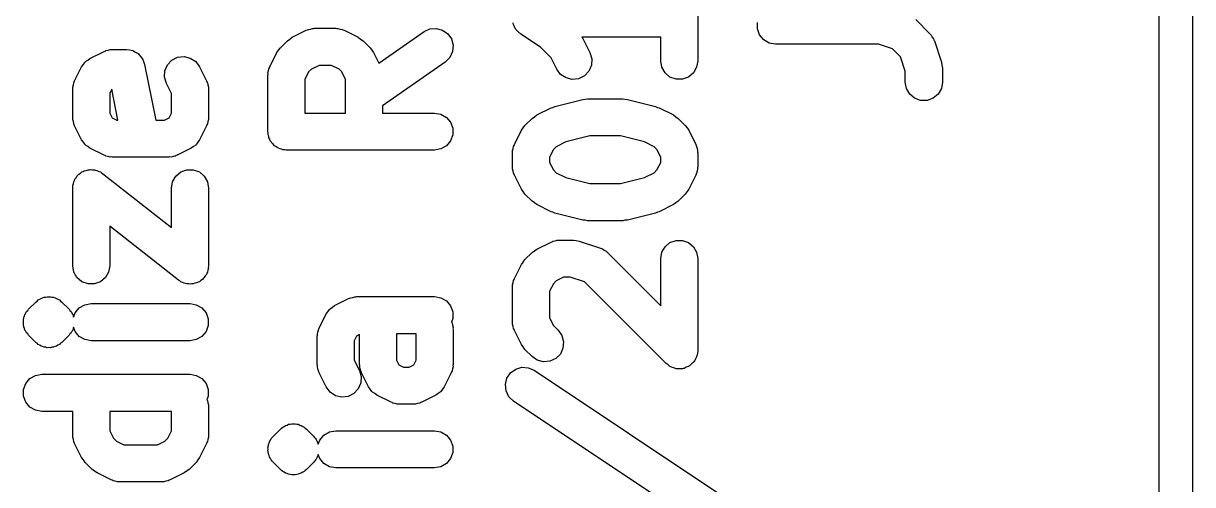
# Model space of a CAD drawing. Extents: x 51 to 137, y -158 to -25.
# Drawn here: x 128.5 to 136.51, y -61.54 to -58.38 of the extents above; entities that cross this region are included whole.
import ezdxf

# ---------------------------------------------------------------- set-up
doc = ezdxf.new("R2010")
doc.units = 0
doc.header["$MEASUREMENT"] = 0
doc.layers.add('BLACK', color=7, linetype='CONTINUOUS')

msp = doc.modelspace()

# ---------------------------------------------------------------- linework, layer by layer
at = {"layer": 'Black'}
for p, q in [((136.286, -119.911), (136.286, -28.1863)), ((136.515, -28.1813), (136.515, -119.921)), ((133.124, -58.0552), (133.124, -58.6358)), ((130.469, -58.4171), (130.483, -58.4128)), ((130.483, -58.4128), (130.491, -58.4133)), ((130.491, -58.4133), (130.498, -58.412)), ((130.498, -58.412), (130.643, -58.412)), ((130.643, -58.412), (130.65, -58.4133)), ((130.65, -58.4133), (130.658, -58.4128)), ((130.658, -58.4128), (130.672, -58.4171)), ((131.288, -58.4163), (131.332, -58.4125)), ((131.332, -58.4125), (131.374, -58.4239)), ((131.859, -58.3812), (131.858, -58.3742)), ((131.866, -58.3947), (131.859, -58.3812)), ((131.871, -58.409), (131.866, -58.3947)), ((131.875, -58.4144), (131.871, -58.409)), ((131.878, -58.4207), (131.875, -58.4144)), ((133.532, -58.4159), (133.532, -58.3718)), ((134.618, -58.3525), (134.715, -58.4492)), ((130.311, -58.4976), (130.328, -58.4859)), ((130.328, -58.4859), (130.344, -58.4738)), ((130.344, -58.4738), (130.441, -58.4254)), ((130.441, -58.4254), (130.448, -58.4233)), ((130.448, -58.4233), (130.455, -58.4197)), ((130.455, -58.4197), (130.469, -58.4171)), ((130.672, -58.4171), (130.687, -58.4197)), ((130.687, -58.4197), (130.693, -58.4233)), ((130.693, -58.4233), (130.7, -58.4254)), ((130.7, -58.4254), (130.797, -58.4738)), ((130.797, -58.4738), (130.813, -58.4859)), ((130.813, -58.4859), (130.83, -58.4976)), ((130.938, -58.6516), (131.248, -58.435)), ((131.248, -58.435), (131.288, -58.4163)), ((131.374, -58.4239), (131.41, -58.4492)), ((131.41, -58.4492), (131.436, -58.4854)), ((131.436, -58.4854), (131.447, -58.528)), ((131.889, -58.4312), (131.878, -58.4207)), ((131.899, -58.4428), (131.889, -58.4312)), ((131.905, -58.4463), (131.899, -58.4428)), ((131.91, -58.4512), (131.905, -58.4463)), ((132.045, -58.5409), (131.91, -58.4512)), ((132.87, -58.4725), (132.329, -58.4725)), ((132.329, -58.4725), (132.336, -58.4822)), ((132.336, -58.4822), (132.385, -58.579)), ((132.87, -58.6358), (132.87, -58.4725)), ((133.547, -58.4574), (133.532, -58.4159)), ((133.576, -58.4912), (133.547, -58.4574)), ((133.614, -58.5132), (133.576, -58.4912)), ((134.715, -58.4492), (134.719, -58.4552)), ((134.719, -58.4552), (134.724, -58.4601)), ((134.724, -58.4601), (134.731, -58.4732)), ((134.731, -58.4732), (134.74, -58.4853)), ((134.74, -58.4853), (134.742, -58.4924)), ((134.742, -58.4924), (134.745, -58.4989)), ((128.958, -58.6189), (129.055, -58.5706)), ((129.055, -58.5706), (129.062, -58.5685)), ((129.062, -58.5685), (129.068, -58.5648)), ((129.068, -58.5648), (129.083, -58.5622)), ((129.083, -58.5622), (129.097, -58.558)), ((129.097, -58.558), (129.105, -58.5584)), ((129.105, -58.5584), (129.112, -58.5572)), ((129.112, -58.5572), (129.209, -58.5572)), ((129.209, -58.5572), (129.229, -58.5607)), ((129.229, -58.5607), (129.249, -58.5639)), ((129.249, -58.5639), (129.251, -58.5646)), ((129.251, -58.5646), (129.252, -58.5648)), ((129.252, -58.5648), (129.27, -58.5751)), ((130.239, -58.579), (130.251, -58.5627)), ((130.251, -58.5627), (130.263, -58.546)), ((130.263, -58.546), (130.311, -58.4976)), ((130.83, -58.4976), (130.878, -58.546)), ((130.878, -58.546), (130.89, -58.5627)), ((130.89, -58.5627), (130.902, -58.579)), ((131.443, -58.5719), (131.424, -58.6119)), ((131.447, -58.528), (131.443, -58.5719)), ((132.118, -58.6142), (132.045, -58.5409)), ((133.657, -58.5209), (133.614, -58.5132)), ((134.362, -58.5209), (133.657, -58.5209)), ((134.459, -58.5533), (134.362, -58.5209)), ((134.514, -58.6076), (134.459, -58.5533)), ((134.745, -58.4989), (134.794, -58.644)), ((128.913, -58.6608), (128.923, -58.6452)), ((128.923, -58.6452), (128.926, -58.6431)), ((128.926, -58.6431), (128.928, -58.6403)), ((128.928, -58.6403), (128.943, -58.63)), ((128.943, -58.63), (128.958, -58.6189)), ((129.27, -58.5751), (129.288, -58.585)), ((129.288, -58.585), (129.289, -58.5861)), ((129.289, -58.5861), (129.29, -58.5869)), ((129.29, -58.5869), (129.303, -58.6027)), ((129.303, -58.6027), (129.317, -58.6182)), ((129.317, -58.6182), (129.318, -58.6195)), ((129.318, -58.6195), (129.319, -58.6207)), ((129.319, -58.6207), (129.326, -58.64)), ((129.326, -58.64), (129.333, -58.6593)), ((129.49, -58.6626), (129.52, -58.6305)), ((129.52, -58.6305), (129.559, -58.6108)), ((129.559, -58.6108), (129.603, -58.6058)), ((129.603, -58.6058), (129.646, -58.616)), ((129.646, -58.616), (129.683, -58.6403)), ((129.683, -58.6403), (129.709, -58.6757)), ((130.191, -58.6757), (130.239, -58.579)), ((130.902, -58.579), (130.938, -58.6516)), ((131.393, -58.6431), (130.964, -58.9438)), ((131.424, -58.6119), (131.393, -58.6431)), ((132.158, -58.6926), (132.118, -58.6142)), ((132.385, -58.579), (132.397, -58.6213)), ((132.397, -58.6213), (132.395, -58.6653)), ((132.877, -58.6792), (132.87, -58.6358)), ((133.124, -58.6358), (133.116, -58.6792)), ((134.546, -58.7048), (134.514, -58.6076)), ((134.794, -58.644), (134.797, -58.6641)), ((128.853, -58.7725), (128.901, -58.6757)), ((128.901, -58.6757), (128.913, -58.6608)), ((129.333, -58.6593), (129.409, -59.041)), ((129.469, -58.7471), (129.472, -58.703)), ((129.472, -58.703), (129.49, -58.6626)), ((129.709, -58.6757), (129.758, -58.7725)), ((130.177, -58.7325), (130.179, -58.7253)), ((130.177, -59.1196), (130.177, -58.7325)), ((130.178, -58.718), (130.182, -58.7038)), ((130.179, -58.7253), (130.178, -58.718)), ((130.182, -58.7038), (130.185, -58.6891)), ((130.185, -58.6891), (130.189, -58.6828)), ((130.189, -58.6828), (130.191, -58.6757)), ((130.457, -58.711), (130.431, -58.7625)), ((130.476, -58.6918), (130.457, -58.711)), ((130.528, -58.666), (130.476, -58.6918)), ((130.613, -58.666), (130.528, -58.666)), ((130.665, -58.6918), (130.613, -58.666)), ((130.684, -58.711), (130.665, -58.6918)), ((130.71, -58.7625), (130.684, -58.711)), ((132.184, -58.728), (132.158, -58.6926)), ((132.221, -58.7523), (132.184, -58.728)), ((132.377, -58.7058), (132.347, -58.7378)), ((132.395, -58.6653), (132.377, -58.7058)), ((132.9, -58.7174), (132.877, -58.6792)), ((132.933, -58.7458), (132.9, -58.7174)), ((133.094, -58.7174), (133.06, -58.7458)), ((133.116, -58.6792), (133.094, -58.7174)), ((134.546, -58.7809), (134.546, -58.7048)), ((134.797, -58.6641), (134.8, -58.6842)), ((134.8, -58.6842), (134.8, -58.7809)), ((128.841, -58.8148), (128.845, -58.8005)), ((128.841, -58.8221), (128.841, -58.8148)), ((128.845, -58.8005), (128.847, -58.7859)), ((128.847, -58.7859), (128.851, -58.7795)), ((128.851, -58.7795), (128.853, -58.7725)), ((129.482, -58.7893), (129.469, -58.7471)), ((129.517, -58.8593), (129.482, -58.7893)), ((129.758, -58.7725), (129.76, -58.7795)), ((129.76, -58.7795), (129.763, -58.7859)), ((129.763, -58.7859), (129.766, -58.8005)), ((129.766, -58.8005), (129.77, -58.8148)), ((129.77, -58.8148), (129.77, -58.8221)), ((130.431, -58.7625), (130.431, -58.9926)), ((130.71, -58.9926), (130.71, -58.7625)), ((132.263, -58.7625), (132.221, -58.7523)), ((132.307, -58.7575), (132.263, -58.7625)), ((132.347, -58.7378), (132.307, -58.7575)), ((132.975, -58.7608), (132.933, -58.7458)), ((133.019, -58.7608), (132.975, -58.7608)), ((133.06, -58.7458), (133.019, -58.7608)), ((134.554, -58.8244), (134.546, -58.7809)), ((134.8, -58.7809), (134.793, -58.8244)), ((128.84, -58.8293), (128.841, -58.8221)), ((128.84, -59.0228), (128.84, -58.8293)), ((129.108, -58.8301), (129.094, -58.8593)), ((129.094, -58.8593), (129.094, -58.9928)), ((129.15, -59.041), (129.108, -58.8301)), ((129.517, -58.9928), (129.517, -58.8593)), ((129.77, -58.8221), (129.771, -58.8293)), ((129.771, -58.8293), (129.771, -59.0228)), ((134.576, -58.8626), (134.554, -58.8244)), ((134.61, -58.8909), (134.576, -58.8626)), ((134.651, -58.906), (134.61, -58.8909)), ((134.737, -58.8909), (134.695, -58.906)), ((134.771, -58.8626), (134.737, -58.8909)), ((134.793, -58.8244), (134.771, -58.8626)), ((130.964, -58.9438), (130.964, -58.9926)), ((132.021, -59.006), (132.118, -58.9576)), ((132.118, -58.9576), (132.131, -58.9537)), ((132.131, -58.9537), (132.144, -58.948)), ((132.144, -58.948), (132.337, -58.8996)), ((132.337, -58.8996), (132.353, -58.8985)), ((132.353, -58.8985), (132.368, -58.8958)), ((132.368, -58.8958), (132.61, -58.8958)), ((132.61, -58.8958), (132.625, -58.8985)), ((132.625, -58.8985), (132.641, -58.8996)), ((132.641, -58.8996), (132.834, -58.948)), ((132.834, -58.948), (132.847, -58.9537)), ((132.847, -58.9537), (132.86, -58.9576)), ((132.86, -58.9576), (132.957, -59.006)), ((134.695, -58.906), (134.651, -58.906)), ((128.841, -59.03), (128.84, -59.0228)), ((128.841, -59.0373), (128.841, -59.03)), ((128.845, -59.0516), (128.841, -59.0373)), ((128.847, -59.0663), (128.845, -59.0516)), ((129.094, -58.9928), (129.11, -59.0249)), ((129.11, -59.0249), (129.142, -59.041)), ((129.142, -59.041), (129.15, -59.041)), ((129.409, -59.041), (129.469, -59.041)), ((129.469, -59.041), (129.501, -59.0249)), ((129.501, -59.0249), (129.517, -58.9928)), ((129.766, -59.0516), (129.763, -59.0663)), ((129.77, -59.0373), (129.766, -59.0516)), ((129.771, -59.0228), (129.77, -59.03)), ((129.77, -59.03), (129.77, -59.0373)), ((130.431, -58.9926), (130.71, -58.9926)), ((130.964, -58.9926), (131.32, -58.9926)), ((131.32, -58.9926), (131.364, -59.0002)), ((131.364, -59.0002), (131.402, -59.0223)), ((131.402, -59.0223), (131.43, -59.0561)), ((131.939, -59.0782), (131.988, -59.0298)), ((131.988, -59.0298), (132.004, -59.0181)), ((132.004, -59.0181), (132.021, -59.006)), ((132.957, -59.006), (132.973, -59.0181)), ((132.973, -59.0181), (132.99, -59.0298)), ((132.99, -59.0298), (133.038, -59.0782)), ((128.851, -59.0726), (128.847, -59.0663)), ((128.853, -59.0796), (128.851, -59.0726)), ((128.901, -59.1764), (128.853, -59.0796)), ((129.758, -59.0796), (129.709, -59.1764)), ((129.76, -59.0726), (129.758, -59.0796)), ((129.763, -59.0663), (129.76, -59.0726)), ((130.179, -59.1305), (130.177, -59.1196)), ((130.179, -59.1416), (130.179, -59.1305)), ((131.43, -59.0561), (131.445, -59.0975)), ((131.445, -59.0975), (131.445, -59.1416)), ((131.867, -59.2079), (131.916, -59.1112)), ((131.916, -59.1112), (131.928, -59.0948)), ((131.928, -59.0948), (131.939, -59.0782)), ((133.038, -59.0782), (133.05, -59.0948)), ((133.05, -59.0948), (133.062, -59.1112)), ((133.062, -59.1112), (133.11, -59.2079)), ((128.913, -59.1913), (128.901, -59.1764)), ((128.923, -59.2069), (128.913, -59.1913)), ((128.926, -59.209), (128.923, -59.2069)), ((128.928, -59.2118), (128.926, -59.209)), ((128.943, -59.2221), (128.928, -59.2118)), ((129.683, -59.2118), (129.667, -59.2221)), ((129.685, -59.209), (129.683, -59.2118)), ((129.688, -59.2069), (129.685, -59.209)), ((129.698, -59.1913), (129.688, -59.2069)), ((129.709, -59.1764), (129.698, -59.1913)), ((130.183, -59.1521), (130.179, -59.1416)), ((130.185, -59.163), (130.183, -59.1521)), ((130.191, -59.1726), (130.185, -59.163)), ((130.194, -59.1831), (130.191, -59.1726)), ((130.202, -59.1916), (130.194, -59.1831)), ((130.207, -59.2012), (130.202, -59.1916)), ((130.216, -59.2084), (130.207, -59.2012)), ((130.223, -59.2169), (130.216, -59.2084)), ((131.43, -59.1831), (131.402, -59.2169)), ((131.445, -59.1416), (131.43, -59.1831)), ((131.861, -59.2213), (131.865, -59.215)), ((131.865, -59.215), (131.867, -59.2079)), ((132.219, -59.191), (132.153, -59.224)), ((132.384, -59.1498), (132.219, -59.191)), ((132.594, -59.1498), (132.384, -59.1498)), ((132.759, -59.191), (132.594, -59.1498)), ((132.825, -59.224), (132.759, -59.191)), ((133.11, -59.2079), (133.112, -59.215)), ((133.112, -59.215), (133.116, -59.2213)), ((128.958, -59.2332), (128.943, -59.2221)), ((129.055, -59.2816), (128.958, -59.2332)), ((129.062, -59.2836), (129.055, -59.2816)), ((129.068, -59.2873), (129.062, -59.2836)), ((129.083, -59.2899), (129.068, -59.2873)), ((129.097, -59.2941), (129.083, -59.2899)), ((129.105, -59.2937), (129.097, -59.2941)), ((129.112, -59.295), (129.105, -59.2937)), ((129.499, -59.295), (129.112, -59.295)), ((129.506, -59.2937), (129.499, -59.295)), ((129.513, -59.2941), (129.506, -59.2937)), ((129.528, -59.2899), (129.513, -59.2941)), ((129.542, -59.2873), (129.528, -59.2899)), ((129.549, -59.2836), (129.542, -59.2873)), ((129.556, -59.2816), (129.549, -59.2836)), ((129.652, -59.2332), (129.556, -59.2816)), ((129.667, -59.2221), (129.652, -59.2332)), ((130.232, -59.2224), (130.223, -59.2169)), ((130.241, -59.2296), (130.232, -59.2224)), ((130.251, -59.2334), (130.241, -59.2296)), ((130.261, -59.2389), (130.251, -59.2334)), ((130.272, -59.2409), (130.261, -59.2389)), ((130.282, -59.2447), (130.272, -59.2409)), ((130.293, -59.2447), (130.282, -59.2447)), ((130.304, -59.2466), (130.293, -59.2447)), ((131.32, -59.2466), (130.304, -59.2466)), ((131.364, -59.2389), (131.32, -59.2466)), ((131.402, -59.2169), (131.364, -59.2389)), ((131.854, -59.2647), (131.855, -59.2575)), ((131.854, -59.3615), (131.854, -59.2647)), ((131.855, -59.2502), (131.859, -59.236)), ((131.855, -59.2575), (131.855, -59.2502)), ((131.859, -59.236), (131.861, -59.2213)), ((132.134, -59.2432), (132.108, -59.2947)), ((132.108, -59.2947), (132.108, -59.3315)), ((132.153, -59.224), (132.134, -59.2432)), ((132.844, -59.2432), (132.825, -59.224)), ((132.87, -59.2947), (132.844, -59.2432)), ((132.87, -59.3315), (132.87, -59.2947)), ((133.116, -59.2213), (133.119, -59.236)), ((133.119, -59.236), (133.123, -59.2502)), ((133.123, -59.2502), (133.123, -59.2575)), ((133.123, -59.2575), (133.124, -59.2647)), ((133.124, -59.2647), (133.124, -59.3615)), ((131.855, -59.3687), (131.854, -59.3615)), ((131.855, -59.376), (131.855, -59.3687)), ((131.859, -59.3903), (131.855, -59.376)), ((132.108, -59.3315), (132.134, -59.383)), ((132.844, -59.383), (132.87, -59.3315)), ((133.123, -59.376), (133.119, -59.3903)), ((133.124, -59.3615), (133.123, -59.3687)), ((133.123, -59.3687), (133.123, -59.376)), ((128.847, -59.4632), (128.852, -59.4553)), ((128.852, -59.4553), (128.855, -59.4467)), ((128.855, -59.4467), (128.863, -59.4364)), ((128.863, -59.4364), (128.869, -59.425)), ((128.869, -59.425), (128.876, -59.4192)), ((128.876, -59.4192), (128.882, -59.412)), ((128.882, -59.412), (128.893, -59.4051)), ((128.893, -59.4051), (128.903, -59.3966)), ((128.903, -59.3966), (128.912, -59.3935)), ((128.912, -59.3935), (128.919, -59.3888)), ((128.919, -59.3888), (128.932, -59.3861)), ((128.932, -59.3861), (128.945, -59.3816)), ((128.945, -59.3816), (128.954, -59.3816)), ((128.954, -59.3816), (128.963, -59.3797)), ((128.963, -59.3797), (128.976, -59.3816)), ((128.976, -59.3816), (128.989, -59.3816)), ((128.989, -59.3816), (128.997, -59.3847)), ((128.997, -59.3847), (129.006, -59.386)), ((129.006, -59.386), (129.018, -59.3922)), ((129.018, -59.3922), (129.03, -59.3966)), ((129.03, -59.3966), (129.037, -59.4025)), ((129.037, -59.4025), (129.045, -59.4068)), ((129.045, -59.4068), (129.517, -59.7775)), ((129.525, -59.4632), (129.547, -59.425)), ((129.547, -59.425), (129.581, -59.3966)), ((129.581, -59.3966), (129.622, -59.3816)), ((129.622, -59.3816), (129.666, -59.3816)), ((129.666, -59.3816), (129.708, -59.3966)), ((129.708, -59.3966), (129.741, -59.425)), ((129.741, -59.425), (129.763, -59.4632)), ((131.861, -59.4049), (131.859, -59.3903)), ((131.865, -59.4113), (131.861, -59.4049)), ((131.867, -59.4183), (131.865, -59.4113)), ((131.916, -59.515), (131.867, -59.4183)), ((132.134, -59.383), (132.153, -59.4023)), ((132.153, -59.4023), (132.219, -59.4352)), ((132.219, -59.4352), (132.384, -59.4764)), ((132.594, -59.4764), (132.759, -59.4352)), ((132.759, -59.4352), (132.825, -59.4023)), ((132.825, -59.4023), (132.844, -59.383)), ((133.11, -59.4183), (133.062, -59.515)), ((133.112, -59.4113), (133.11, -59.4183)), ((133.116, -59.4049), (133.112, -59.4113)), ((133.119, -59.3903), (133.116, -59.4049)), ((128.84, -59.5066), (128.841, -59.4977)), ((128.84, -60.0388), (128.84, -59.5066)), ((128.841, -59.4886), (128.845, -59.4761)), ((128.841, -59.4977), (128.841, -59.4886)), ((128.845, -59.4761), (128.847, -59.4632)), ((129.517, -59.5066), (129.525, -59.4632)), ((129.517, -59.7775), (129.517, -59.5066)), ((129.763, -59.4632), (129.771, -59.5066)), ((129.771, -59.5066), (129.771, -60.0388)), ((131.928, -59.5314), (131.916, -59.515)), ((131.939, -59.5481), (131.928, -59.5314)), ((132.384, -59.4764), (132.594, -59.4764)), ((133.05, -59.5314), (133.038, -59.5481)), ((133.062, -59.515), (133.05, -59.5314)), ((131.988, -59.5964), (131.939, -59.5481)), ((132.004, -59.6081), (131.988, -59.5964)), ((132.021, -59.6202), (132.004, -59.6081)), ((132.973, -59.6081), (132.957, -59.6202)), ((132.99, -59.5964), (132.973, -59.6081)), ((133.038, -59.5481), (132.99, -59.5964)), ((132.118, -59.6686), (132.021, -59.6202)), ((132.131, -59.6726), (132.118, -59.6686)), ((132.144, -59.6782), (132.131, -59.6726)), ((132.337, -59.7266), (132.144, -59.6782)), ((132.834, -59.6782), (132.641, -59.7266)), ((132.847, -59.6726), (132.834, -59.6782)), ((132.86, -59.6686), (132.847, -59.6726)), ((132.957, -59.6202), (132.86, -59.6686)), ((129.566, -60.1387), (129.094, -59.7679)), ((129.094, -59.7679), (129.094, -60.0388)), ((132.353, -59.7277), (132.337, -59.7266)), ((132.368, -59.7304), (132.353, -59.7277)), ((132.61, -59.7304), (132.368, -59.7304)), ((132.625, -59.7277), (132.61, -59.7304)), ((132.641, -59.7266), (132.625, -59.7277)), ((132.004, -59.9373), (132.021, -59.9252)), ((132.021, -59.9252), (132.118, -59.8769)), ((132.118, -59.8769), (132.125, -59.8748)), ((132.125, -59.8748), (132.131, -59.8711)), ((132.131, -59.8711), (132.146, -59.8685)), ((132.146, -59.8685), (132.16, -59.8643)), ((132.16, -59.8643), (132.167, -59.8647)), ((132.167, -59.8647), (132.174, -59.8634)), ((132.174, -59.8634), (132.271, -59.8634)), ((132.271, -59.8634), (132.291, -59.867)), ((132.291, -59.867), (132.311, -59.87)), ((132.311, -59.87), (132.456, -59.9183)), ((132.456, -59.9183), (132.463, -59.9218)), ((132.463, -59.9218), (132.47, -59.9237)), ((132.47, -59.9237), (132.482, -59.9323)), ((132.482, -59.9323), (132.495, -59.9393)), ((132.877, -59.947), (132.9, -59.9088)), ((132.9, -59.9088), (132.933, -59.8805)), ((132.933, -59.8805), (132.975, -59.8654)), ((132.975, -59.8654), (133.019, -59.8654)), ((133.019, -59.8654), (133.06, -59.8805)), ((133.06, -59.8805), (133.094, -59.9088)), ((133.094, -59.9088), (133.116, -59.947)), ((131.916, -60.0304), (131.928, -60.0141)), ((131.928, -60.0141), (131.939, -59.9974)), ((131.939, -59.9974), (131.988, -59.949)), ((131.988, -59.949), (132.004, -59.9373)), ((132.495, -59.9393), (132.5, -59.9448)), ((132.5, -59.9448), (132.506, -59.949)), ((132.506, -59.949), (132.87, -60.3128)), ((132.87, -59.9904), (132.877, -59.947)), ((132.87, -60.3128), (132.87, -59.9904)), ((133.116, -59.947), (133.124, -59.9904)), ((133.124, -59.9904), (133.124, -60.6194)), ((128.847, -60.0823), (128.84, -60.0388)), ((128.869, -60.1205), (128.847, -60.0823)), ((129.086, -60.0823), (129.064, -60.1205)), ((129.094, -60.0388), (129.086, -60.0823)), ((129.759, -60.0901), (129.756, -60.0988)), ((129.763, -60.0823), (129.759, -60.0901)), ((129.766, -60.0693), (129.763, -60.0823)), ((129.77, -60.0568), (129.766, -60.0693)), ((129.771, -60.0388), (129.769, -60.0478)), ((129.769, -60.0478), (129.77, -60.0568)), ((131.867, -60.1272), (131.916, -60.0304)), ((128.903, -60.1488), (128.869, -60.1205)), ((128.945, -60.1639), (128.903, -60.1488)), ((128.989, -60.1639), (128.945, -60.1639)), ((129.03, -60.1488), (128.989, -60.1639)), ((129.064, -60.1205), (129.03, -60.1488)), ((129.574, -60.143), (129.566, -60.1387)), ((129.581, -60.1488), (129.574, -60.143)), ((129.593, -60.1533), (129.581, -60.1488)), ((129.604, -60.1595), (129.593, -60.1533)), ((129.613, -60.1608), (129.604, -60.1595)), ((129.622, -60.1639), (129.613, -60.1608)), ((129.635, -60.1639), (129.622, -60.1639)), ((129.648, -60.1658), (129.635, -60.1639)), ((129.657, -60.1639), (129.648, -60.1658)), ((129.666, -60.1639), (129.657, -60.1639)), ((129.678, -60.1594), (129.666, -60.1639)), ((129.691, -60.1567), (129.678, -60.1594)), ((129.699, -60.1519), (129.691, -60.1567)), ((129.708, -60.1488), (129.699, -60.1519)), ((129.718, -60.1404), (129.708, -60.1488)), ((129.729, -60.1334), (129.718, -60.1404)), ((129.734, -60.1263), (129.729, -60.1334)), ((129.741, -60.1205), (129.734, -60.1263)), ((129.748, -60.1091), (129.741, -60.1205)), ((129.756, -60.0988), (129.748, -60.1091)), ((131.854, -60.184), (131.855, -60.1768)), ((131.855, -60.1694), (131.859, -60.1552)), ((131.855, -60.1768), (131.855, -60.1694)), ((131.859, -60.1552), (131.861, -60.1405)), ((131.861, -60.1405), (131.865, -60.1342)), ((131.865, -60.1342), (131.867, -60.1272)), ((132.134, -60.1624), (132.108, -60.2139)), ((132.153, -60.1432), (132.134, -60.1624)), ((132.204, -60.1174), (132.153, -60.1432)), ((132.25, -60.1174), (132.204, -60.1174)), ((132.348, -60.1498), (132.25, -60.1174)), ((132.907, -60.7092), (132.348, -60.1498)), ((128.633, -60.2595), (128.644, -60.2548)), ((128.644, -60.2548), (128.655, -60.2539)), ((128.655, -60.2539), (128.665, -60.251)), ((128.665, -60.251), (128.676, -60.2519)), ((128.676, -60.2519), (128.687, -60.251)), ((128.687, -60.251), (128.698, -60.2539)), ((128.698, -60.2539), (128.709, -60.2548)), ((128.709, -60.2548), (128.719, -60.2595)), ((130.745, -60.2582), (130.759, -60.2556)), ((130.759, -60.2556), (130.774, -60.2513)), ((130.774, -60.2513), (130.781, -60.2518)), ((130.781, -60.2518), (130.788, -60.2505)), ((130.788, -60.2505), (131.32, -60.2505)), ((131.32, -60.2505), (131.364, -60.2582)), ((131.854, -60.4259), (131.854, -60.184)), ((132.108, -60.2139), (132.108, -60.3959)), ((128.532, -60.3452), (128.538, -60.3361)), ((128.538, -60.3361), (128.587, -60.2877)), ((128.587, -60.2877), (128.596, -60.2813)), ((128.596, -60.2813), (128.604, -60.2735)), ((128.604, -60.2735), (128.614, -60.2688)), ((128.614, -60.2688), (128.623, -60.2624)), ((128.623, -60.2624), (128.633, -60.2595)), ((128.719, -60.2595), (128.73, -60.2624)), ((128.73, -60.2624), (128.739, -60.2688)), ((128.739, -60.2688), (128.749, -60.2735)), ((128.749, -60.2735), (128.757, -60.2813)), ((128.757, -60.2813), (128.766, -60.2877)), ((128.766, -60.2877), (128.815, -60.3361)), ((128.815, -60.3361), (128.821, -60.3452)), ((128.857, -60.3624), (128.885, -60.3286)), ((128.885, -60.3286), (128.923, -60.3065)), ((128.923, -60.3065), (128.967, -60.2989)), ((128.967, -60.2989), (129.644, -60.2989)), ((129.644, -60.2989), (129.687, -60.3065)), ((129.687, -60.3065), (129.726, -60.3286)), ((129.726, -60.3286), (129.754, -60.3624)), ((130.599, -60.3386), (130.602, -60.3365)), ((130.602, -60.3365), (130.604, -60.3337)), ((130.604, -60.3337), (130.62, -60.3234)), ((130.62, -60.3234), (130.635, -60.3123)), ((130.635, -60.3123), (130.731, -60.2639)), ((130.731, -60.2639), (130.738, -60.2618)), ((130.738, -60.2618), (130.745, -60.2582)), ((131.364, -60.2582), (131.402, -60.2802)), ((131.402, -60.2802), (131.43, -60.314)), ((131.43, -60.314), (131.445, -60.3554)), ((128.502, -60.4148), (128.503, -60.4094)), ((128.502, -60.4259), (128.502, -60.4148)), ((128.503, -60.4038), (128.505, -60.3986)), ((128.503, -60.4094), (128.503, -60.4038)), ((128.505, -60.393), (128.51, -60.3829)), ((128.505, -60.3986), (128.505, -60.393)), ((128.51, -60.3829), (128.513, -60.3722)), ((128.513, -60.3722), (128.516, -60.3676)), ((128.516, -60.3676), (128.518, -60.3624)), ((128.518, -60.3624), (128.522, -60.3581)), ((128.522, -60.3581), (128.524, -60.353)), ((128.524, -60.353), (128.532, -60.3452)), ((128.821, -60.3452), (128.829, -60.353)), ((128.829, -60.353), (128.831, -60.3581)), ((128.831, -60.3581), (128.835, -60.3624)), ((128.835, -60.3624), (128.837, -60.3676)), ((128.837, -60.3676), (128.84, -60.3722)), ((128.84, -60.3722), (128.843, -60.3829)), ((128.843, -60.3829), (128.846, -60.3907)), ((128.846, -60.3907), (128.857, -60.3624)), ((129.754, -60.3624), (129.769, -60.4038)), ((129.769, -60.4038), (129.769, -60.4479)), ((130.529, -60.4658), (130.578, -60.3691)), ((130.578, -60.3691), (130.589, -60.3541)), ((130.589, -60.3541), (130.599, -60.3386)), ((131.445, -60.3995), (131.436, -60.4248)), ((131.445, -60.3554), (131.445, -60.3995)), ((132.108, -60.3959), (132.134, -60.4474)), ((128.502, -60.4369), (128.502, -60.4259)), ((128.503, -60.4423), (128.502, -60.4369)), ((128.503, -60.4479), (128.503, -60.4423)), ((128.505, -60.4532), (128.503, -60.4479)), ((128.505, -60.4587), (128.505, -60.4532)), ((128.51, -60.4688), (128.505, -60.4587)), ((128.513, -60.4795), (128.51, -60.4688)), ((128.516, -60.4841), (128.513, -60.4795)), ((128.518, -60.4894), (128.516, -60.4841)), ((128.522, -60.4937), (128.518, -60.4894)), ((128.524, -60.4987), (128.522, -60.4937)), ((128.831, -60.4937), (128.829, -60.4987)), ((128.835, -60.4894), (128.831, -60.4937)), ((128.837, -60.4841), (128.835, -60.4894)), ((128.84, -60.4795), (128.837, -60.4841)), ((128.843, -60.4688), (128.84, -60.4795)), ((128.846, -60.461), (128.843, -60.4688)), ((128.857, -60.4894), (128.846, -60.461)), ((128.885, -60.5232), (128.857, -60.4894)), ((129.754, -60.4894), (129.726, -60.5232)), ((129.769, -60.4479), (129.754, -60.4894)), ((130.517, -60.5081), (130.521, -60.4939)), ((130.521, -60.4939), (130.524, -60.4792)), ((130.524, -60.4792), (130.527, -60.4729)), ((130.527, -60.4729), (130.529, -60.4658)), ((131.436, -60.4248), (131.44, -60.4308)), ((131.44, -60.4308), (131.442, -60.4455)), ((131.442, -60.4455), (131.447, -60.4597)), ((131.447, -60.4597), (131.446, -60.467)), ((131.446, -60.467), (131.447, -60.4743)), ((131.447, -60.4743), (131.447, -60.7162)), ((131.855, -60.4331), (131.854, -60.4259)), ((131.855, -60.4404), (131.855, -60.4331)), ((131.859, -60.4547), (131.855, -60.4404)), ((131.861, -60.4693), (131.859, -60.4547)), ((131.865, -60.4757), (131.861, -60.4693)), ((131.867, -60.4827), (131.865, -60.4757)), ((131.916, -60.5794), (131.867, -60.4827)), ((132.134, -60.4474), (132.167, -60.4812)), ((132.167, -60.4812), (132.193, -60.5173)), ((128.532, -60.5066), (128.524, -60.4987)), ((128.538, -60.5157), (128.532, -60.5066)), ((128.587, -60.5641), (128.538, -60.5157)), ((128.596, -60.5704), (128.587, -60.5641)), ((128.604, -60.5783), (128.596, -60.5704)), ((128.757, -60.5704), (128.749, -60.5783)), ((128.766, -60.5641), (128.757, -60.5704)), ((128.815, -60.5157), (128.766, -60.5641)), ((128.821, -60.5066), (128.815, -60.5157)), ((128.829, -60.4987), (128.821, -60.5066)), ((128.923, -60.5452), (128.885, -60.5232)), ((128.967, -60.5529), (128.923, -60.5452)), ((129.644, -60.5529), (128.967, -60.5529)), ((129.687, -60.5452), (129.644, -60.5529)), ((129.726, -60.5232), (129.687, -60.5452)), ((130.516, -60.5226), (130.517, -60.5154)), ((130.516, -60.7162), (130.516, -60.5226)), ((130.517, -60.5154), (130.517, -60.5081)), ((130.786, -60.5205), (130.77, -60.5526)), ((130.77, -60.5526), (130.77, -60.6862)), ((130.806, -60.5104), (130.786, -60.5205)), ((130.806, -60.7162), (130.806, -60.5104)), ((131.06, -60.5045), (131.06, -60.6862)), ((131.193, -60.5045), (131.06, -60.5045)), ((131.193, -60.6862), (131.193, -60.5045)), ((132.193, -60.5173), (132.204, -60.5599)), ((132.204, -60.5599), (132.2, -60.6039)), ((128.614, -60.583), (128.604, -60.5783)), ((128.623, -60.5894), (128.614, -60.583)), ((128.633, -60.5922), (128.623, -60.5894)), ((128.644, -60.5969), (128.633, -60.5922)), ((128.655, -60.5979), (128.644, -60.5969)), ((128.665, -60.6008), (128.655, -60.5979)), ((128.676, -60.5998), (128.665, -60.6008)), ((128.687, -60.6008), (128.676, -60.5998)), ((128.698, -60.5979), (128.687, -60.6008)), ((128.709, -60.5969), (128.698, -60.5979)), ((128.719, -60.5922), (128.709, -60.5969)), ((128.73, -60.5894), (128.719, -60.5922)), ((128.739, -60.583), (128.73, -60.5894)), ((128.749, -60.5783), (128.739, -60.583)), ((131.928, -60.5958), (131.916, -60.5794)), ((131.939, -60.6124), (131.928, -60.5958)), ((131.988, -60.6608), (131.939, -60.6124)), ((132.182, -60.6439), (132.15, -60.675)), ((132.2, -60.6039), (132.182, -60.6439)), ((133.117, -60.6573), (133.116, -60.6628)), ((133.119, -60.6523), (133.117, -60.6573)), ((133.121, -60.6357), (133.119, -60.6523)), ((133.124, -60.6194), (133.121, -60.6357)), ((130.517, -60.7234), (130.516, -60.7162)), ((130.517, -60.7307), (130.517, -60.7234)), ((130.521, -60.7449), (130.517, -60.7307)), ((130.77, -60.6862), (130.805, -60.7561)), ((130.808, -60.7234), (130.806, -60.7162)), ((130.807, -60.7307), (130.808, -60.7234)), ((130.811, -60.7449), (130.807, -60.7307)), ((131.06, -60.6862), (131.076, -60.7183)), ((131.076, -60.7183), (131.108, -60.7343)), ((131.108, -60.7343), (131.145, -60.7343)), ((131.145, -60.7343), (131.177, -60.7183)), ((131.177, -60.7183), (131.193, -60.6862)), ((131.447, -60.7307), (131.442, -60.7449)), ((131.447, -60.7162), (131.446, -60.7234)), ((131.446, -60.7234), (131.447, -60.7307)), ((131.876, -60.7475), (131.918, -60.7351)), ((131.918, -60.7351), (131.962, -60.7379)), ((131.962, -60.7379), (132.003, -60.7556)), ((132.024, -60.6861), (131.988, -60.6608)), ((132.067, -60.6975), (132.024, -60.6861)), ((132.11, -60.6937), (132.067, -60.6975)), ((132.15, -60.675), (132.11, -60.6937)), ((132.921, -60.7187), (132.907, -60.7092)), ((132.933, -60.7294), (132.921, -60.7187)), ((132.939, -60.7313), (132.933, -60.7294)), ((132.943, -60.7345), (132.939, -60.7313)), ((132.959, -60.7388), (132.943, -60.7345)), ((133.045, -60.7351), (133.03, -60.7421)), ((133.06, -60.7294), (133.045, -60.7351)), ((133.065, -60.7258), (133.06, -60.7294)), ((133.07, -60.7234), (133.065, -60.7258)), ((133.081, -60.7117), (133.07, -60.7234)), ((133.094, -60.701), (133.081, -60.7117)), ((133.097, -60.6962), (133.094, -60.701)), ((133.101, -60.6922), (133.097, -60.6962)), ((133.108, -60.6772), (133.101, -60.6922)), ((133.116, -60.6628), (133.108, -60.6772)), ((128.518, -60.8462), (128.546, -60.8124)), ((128.546, -60.8124), (128.585, -60.7903)), ((128.585, -60.7903), (128.628, -60.7827)), ((128.628, -60.7827), (129.644, -60.7827)), ((129.644, -60.7827), (129.687, -60.7903)), ((129.687, -60.7903), (129.726, -60.8124)), ((129.726, -60.8124), (129.754, -60.8462)), ((130.524, -60.7596), (130.521, -60.7449)), ((130.527, -60.7659), (130.524, -60.7596)), ((130.529, -60.773), (130.527, -60.7659)), ((130.578, -60.8697), (130.529, -60.773)), ((130.805, -60.7561), (130.818, -60.7984)), ((130.814, -60.7596), (130.811, -60.7449)), ((130.818, -60.7659), (130.814, -60.7596)), ((130.818, -60.7984), (130.815, -60.8424)), ((130.82, -60.773), (130.818, -60.7659)), ((130.868, -60.8697), (130.82, -60.773)), ((131.434, -60.773), (131.386, -60.8697)), ((131.436, -60.7659), (131.434, -60.773)), ((131.44, -60.7596), (131.436, -60.7659)), ((131.442, -60.7449), (131.44, -60.7596)), ((131.806, -60.8531), (131.816, -60.8103)), ((131.816, -60.8103), (131.841, -60.7736)), ((131.841, -60.7736), (131.876, -60.7475)), ((132.003, -60.7556), (133.309, -61.6265)), ((132.975, -60.7445), (132.959, -60.7388)), ((132.98, -60.7445), (132.975, -60.7445)), ((132.986, -60.7459), (132.98, -60.7445)), ((133.002, -60.7445), (132.986, -60.7459)), ((133.019, -60.7445), (133.002, -60.7445)), ((133.024, -60.7426), (133.019, -60.7445)), ((133.03, -60.7421), (133.024, -60.7426)), ((128.503, -60.8876), (128.518, -60.8462)), ((128.503, -60.9317), (128.503, -60.8876)), ((129.754, -60.8462), (129.769, -60.8876)), ((129.769, -60.8876), (129.769, -60.9317)), ((130.604, -60.9051), (130.578, -60.8697)), ((130.797, -60.8829), (130.767, -60.9149)), ((130.815, -60.8424), (130.797, -60.8829)), ((130.879, -60.8847), (130.868, -60.8697)), ((130.89, -60.9002), (130.879, -60.8847)), ((131.375, -60.8847), (131.364, -60.9002)), ((131.386, -60.8697), (131.375, -60.8847)), ((131.811, -60.897), (131.806, -60.8531)), ((131.83, -60.9365), (131.811, -60.897)), ((128.518, -60.9732), (128.503, -60.9317)), ((128.546, -61.007), (128.518, -60.9732)), ((129.769, -60.9317), (129.76, -60.957)), ((129.76, -60.957), (129.763, -60.963)), ((129.763, -60.963), (129.766, -60.9777)), ((129.766, -60.9777), (129.77, -60.9919)), ((130.641, -60.9294), (130.604, -60.9051)), ((130.684, -60.9397), (130.641, -60.9294)), ((130.728, -60.9346), (130.684, -60.9397)), ((130.767, -60.9149), (130.728, -60.9346)), ((130.892, -60.9023), (130.89, -60.9002)), ((130.894, -60.9051), (130.892, -60.9023)), ((130.91, -60.9154), (130.894, -60.9051)), ((130.925, -60.9265), (130.91, -60.9154)), ((131.022, -60.9749), (130.925, -60.9265)), ((131.029, -60.977), (131.022, -60.9749)), ((131.035, -60.9806), (131.029, -60.977)), ((131.225, -60.977), (131.219, -60.9806)), ((131.232, -60.9749), (131.225, -60.977)), ((131.329, -60.9265), (131.232, -60.9749)), ((131.344, -60.9154), (131.329, -60.9265)), ((131.359, -60.9051), (131.344, -60.9154)), ((131.361, -60.9023), (131.359, -60.9051)), ((131.364, -60.9002), (131.361, -60.9023)), ((131.862, -60.967), (131.83, -60.9365)), ((133.168, -61.8378), (131.862, -60.967)), ((128.585, -61.029), (128.546, -61.007)), ((128.628, -61.0367), (128.585, -61.029)), ((128.84, -61.0367), (128.628, -61.0367)), ((128.84, -61.2), (128.84, -61.0367)), ((129.094, -61.0367), (129.094, -61.17)), ((129.517, -61.0367), (129.094, -61.0367)), ((129.517, -61.17), (129.517, -61.0367)), ((129.77, -60.9919), (129.77, -60.9992)), ((129.77, -60.9992), (129.771, -61.0064)), ((129.771, -61.0064), (129.771, -61.2)), ((131.05, -60.9832), (131.035, -60.9806)), ((131.064, -60.9875), (131.05, -60.9832)), ((131.071, -60.987), (131.064, -60.9875)), ((131.079, -60.9883), (131.071, -60.987)), ((131.175, -60.9883), (131.079, -60.9883)), ((131.182, -60.987), (131.175, -60.9883)), ((131.19, -60.9875), (131.182, -60.987)), ((131.193, -60.9864), (131.19, -60.9875)), ((131.204, -60.9832), (131.193, -60.9864)), ((131.219, -60.9806), (131.204, -60.9832)), ((130.29, -61.1396), (130.299, -61.1332)), ((130.299, -61.1332), (130.31, -61.1304)), ((130.31, -61.1304), (130.32, -61.1257)), ((130.32, -61.1257), (130.331, -61.1247)), ((130.331, -61.1247), (130.342, -61.1218)), ((130.342, -61.1218), (130.353, -61.1228)), ((130.353, -61.1228), (130.364, -61.1218)), ((130.364, -61.1218), (130.375, -61.1247)), ((130.375, -61.1247), (130.386, -61.1257)), ((130.386, -61.1257), (130.396, -61.1304)), ((130.396, -61.1304), (130.406, -61.1332)), ((130.406, -61.1332), (130.416, -61.1396)), ((128.841, -61.2072), (128.84, -61.2)), ((128.841, -61.2145), (128.841, -61.2072)), ((128.845, -61.2287), (128.841, -61.2145)), ((129.094, -61.17), (129.119, -61.2215)), ((129.491, -61.2215), (129.517, -61.17)), ((129.77, -61.2145), (129.766, -61.2287)), ((129.771, -61.2), (129.77, -61.2072)), ((129.77, -61.2072), (129.77, -61.2145)), ((130.2, -61.2239), (130.208, -61.216)), ((130.208, -61.216), (130.215, -61.2069)), ((130.215, -61.2069), (130.263, -61.1585)), ((130.263, -61.1585), (130.272, -61.1522)), ((130.272, -61.1522), (130.28, -61.1443)), ((130.28, -61.1443), (130.29, -61.1396)), ((130.416, -61.1396), (130.426, -61.1443)), ((130.426, -61.1443), (130.434, -61.1522)), ((130.434, -61.1522), (130.443, -61.1585)), ((130.443, -61.1585), (130.491, -61.2069)), ((130.491, -61.2069), (130.497, -61.216)), ((130.497, -61.216), (130.505, -61.2239)), ((130.533, -61.2332), (130.561, -61.1994)), ((130.561, -61.1994), (130.6, -61.1774)), ((130.6, -61.1774), (130.643, -61.1697)), ((130.643, -61.1697), (131.32, -61.1697)), ((131.32, -61.1697), (131.364, -61.1774)), ((131.364, -61.1774), (131.402, -61.1994)), ((131.402, -61.1994), (131.43, -61.2332)), ((128.847, -61.2434), (128.845, -61.2287)), ((128.851, -61.2497), (128.847, -61.2434)), ((128.853, -61.2568), (128.851, -61.2497)), ((128.901, -61.3535), (128.853, -61.2568)), ((129.119, -61.2215), (129.139, -61.2407)), ((129.139, -61.2407), (129.19, -61.2665)), ((129.19, -61.2665), (129.421, -61.2665)), ((129.421, -61.2665), (129.472, -61.2407)), ((129.472, -61.2407), (129.491, -61.2215)), ((129.758, -61.2568), (129.709, -61.3535)), ((129.76, -61.2497), (129.758, -61.2568)), ((129.763, -61.2434), (129.76, -61.2497)), ((129.766, -61.2287), (129.763, -61.2434)), ((130.178, -61.2857), (130.179, -61.2803)), ((130.179, -61.2967), (130.178, -61.2857)), ((130.178, -61.3078), (130.179, -61.2967)), ((130.179, -61.2747), (130.181, -61.2694)), ((130.179, -61.2803), (130.179, -61.2747)), ((130.181, -61.2694), (130.182, -61.2639)), ((130.182, -61.2639), (130.186, -61.2538)), ((130.186, -61.2538), (130.189, -61.2431)), ((130.189, -61.2431), (130.193, -61.2385)), ((130.193, -61.2385), (130.194, -61.2332)), ((130.194, -61.2332), (130.198, -61.229)), ((130.198, -61.229), (130.2, -61.2239)), ((130.505, -61.2239), (130.508, -61.229)), ((130.508, -61.229), (130.511, -61.2332)), ((130.511, -61.2332), (130.513, -61.2385)), ((130.513, -61.2385), (130.516, -61.2431)), ((130.516, -61.2431), (130.519, -61.2538)), ((130.519, -61.2538), (130.523, -61.2616)), ((130.523, -61.2616), (130.533, -61.2332)), ((131.43, -61.2332), (131.445, -61.2747)), ((131.445, -61.2747), (131.445, -61.3188)), ((128.914, -61.3699), (128.901, -61.3535)), ((128.925, -61.3865), (128.914, -61.3699)), ((129.697, -61.3699), (129.685, -61.3865)), ((129.709, -61.3535), (129.697, -61.3699)), ((130.179, -61.3132), (130.178, -61.3078)), ((130.179, -61.3188), (130.179, -61.3132)), ((130.181, -61.324), (130.179, -61.3188)), ((130.182, -61.3296), (130.181, -61.324)), ((130.186, -61.3397), (130.182, -61.3296)), ((130.189, -61.3504), (130.186, -61.3397)), ((130.193, -61.355), (130.189, -61.3504)), ((130.194, -61.3602), (130.193, -61.355)), ((130.198, -61.3645), (130.194, -61.3602)), ((130.2, -61.3696), (130.198, -61.3645)), ((130.208, -61.3774), (130.2, -61.3696)), ((130.215, -61.3865), (130.208, -61.3774)), ((130.497, -61.3774), (130.491, -61.3865)), ((130.505, -61.3696), (130.497, -61.3774)), ((130.508, -61.3645), (130.505, -61.3696)), ((130.511, -61.3602), (130.508, -61.3645)), ((130.513, -61.355), (130.511, -61.3602)), ((130.516, -61.3504), (130.513, -61.355)), ((130.519, -61.3397), (130.516, -61.3504)), ((130.523, -61.3319), (130.519, -61.3397)), ((130.533, -61.3602), (130.523, -61.3319)), ((130.561, -61.394), (130.533, -61.3602)), ((131.43, -61.3602), (131.402, -61.394)), ((131.445, -61.3188), (131.43, -61.3602)), ((128.974, -61.4349), (128.925, -61.3865)), ((128.99, -61.4466), (128.974, -61.4349)), ((129.007, -61.4587), (128.99, -61.4466)), ((129.103, -61.5071), (129.007, -61.4587)), ((129.604, -61.4587), (129.507, -61.5071)), ((129.62, -61.4466), (129.604, -61.4587)), ((129.637, -61.4349), (129.62, -61.4466)), ((129.685, -61.3865), (129.637, -61.4349)), ((130.263, -61.4349), (130.215, -61.3865)), ((130.272, -61.4413), (130.263, -61.4349)), ((130.28, -61.4491), (130.272, -61.4413)), ((130.29, -61.4538), (130.28, -61.4491)), ((130.299, -61.4602), (130.29, -61.4538)), ((130.416, -61.4538), (130.406, -61.4602)), ((130.426, -61.4491), (130.416, -61.4538)), ((130.434, -61.4413), (130.426, -61.4491)), ((130.443, -61.4349), (130.434, -61.4413)), ((130.491, -61.3865), (130.443, -61.4349)), ((130.6, -61.4161), (130.561, -61.394)), ((130.643, -61.4237), (130.6, -61.4161)), ((131.32, -61.4237), (130.643, -61.4237)), ((131.364, -61.4161), (131.32, -61.4237)), ((131.402, -61.394), (131.364, -61.4161)), ((129.11, -61.5092), (129.103, -61.5071)), ((129.117, -61.5128), (129.11, -61.5092)), ((129.131, -61.5154), (129.117, -61.5128)), ((129.146, -61.5197), (129.131, -61.5154)), ((129.153, -61.5192), (129.146, -61.5197)), ((129.16, -61.5205), (129.153, -61.5192)), ((129.45, -61.5205), (129.16, -61.5205)), ((129.458, -61.5192), (129.45, -61.5205)), ((129.465, -61.5197), (129.458, -61.5192)), ((129.479, -61.5154), (129.465, -61.5197)), ((129.494, -61.5128), (129.479, -61.5154)), ((129.5, -61.5092), (129.494, -61.5128)), ((129.507, -61.5071), (129.5, -61.5092)), ((130.31, -61.4631), (130.299, -61.4602)), ((130.32, -61.4678), (130.31, -61.4631)), ((130.331, -61.4688), (130.32, -61.4678)), ((130.342, -61.4716), (130.331, -61.4688)), ((130.353, -61.4707), (130.342, -61.4716)), ((130.364, -61.4716), (130.353, -61.4707)), ((130.375, -61.4688), (130.364, -61.4716)), ((130.386, -61.4678), (130.375, -61.4688)), ((130.396, -61.4631), (130.386, -61.4678)), ((130.406, -61.4602), (130.396, -61.4631))]:
    msp.add_line(p, q, dxfattribs=at)

doc.saveas('drawing.dxf')
